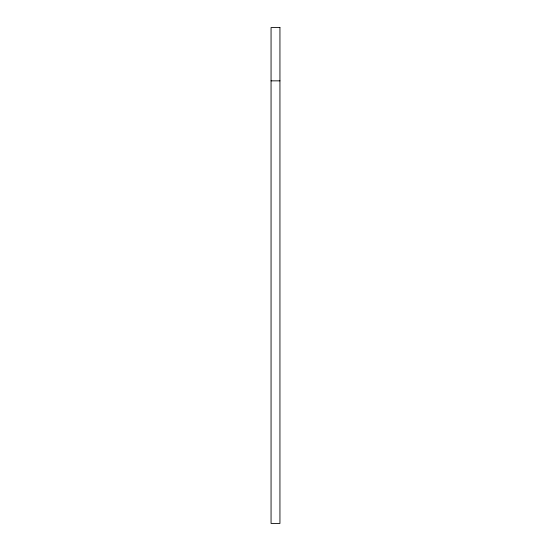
<?xml version="1.0" encoding="UTF-8"?>
<svg xmlns="http://www.w3.org/2000/svg" width="551" height="551" viewBox="0 0 551 551"><rect width="100%" height="100%" fill="white"/><g stroke="black" fill="none" stroke-linecap="round" stroke-linejoin="round"><path stroke-width="0.83" d="M271.058 80.852L279.942 80.852M279.942 27.55L271.058 27.55L271.058 523.45L279.942 523.45L279.942 27.55"/></g></svg>
